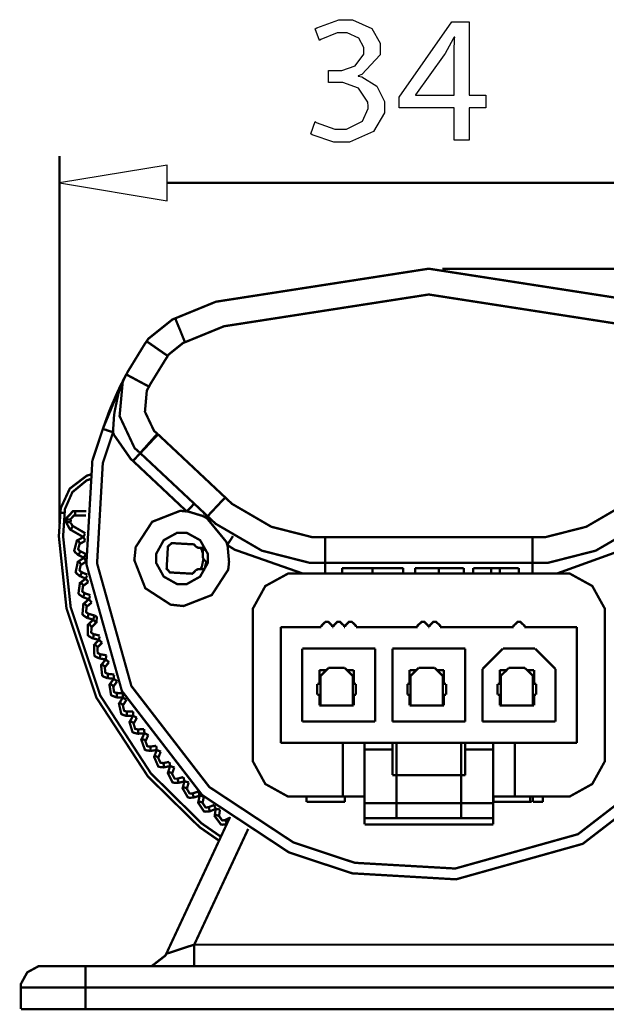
# Model space of a CAD drawing. Extents: x 0.54 to 10.46, y 0.74 to 7.76.
# Drawn here: x 9.105 to 9.456, y 4.577 to 5.169 of the extents above; entities that cross this region are included whole.
import ezdxf

# ---------------------------------------------------------------- set-up
doc = ezdxf.new("R2010")
doc.units = 0
doc.layers.get('0').update_dxf_attribs({"linetype": 'CONTINUOUS'})

msp = doc.modelspace()

# ---------------------------------------------------------------- linework, layer by layer
at = {"color": 9}
for points in [[(9.28142, 5.10769), (9.28207, 5.10726), (9.29329, 5.10325), (9.2971, 5.10325), (9.30024, 5.10325), (9.30968, 5.10792), (9.31304, 5.11546), (9.31304, 5.11692), (9.31299, 5.11942), (9.30735, 5.12776), (9.2979, 5.13108), (9.29482, 5.13108), (9.28944, 5.13108), (9.28944, 5.13824), (9.29482, 5.13824), (9.29742, 5.13824), (9.30528, 5.14111), (9.31054, 5.14794), (9.31054, 5.15018), (9.31054, 5.15207), (9.30761, 5.15767), (9.30051, 5.16086), (9.29818, 5.16086), (9.2946, 5.16086), (9.28478, 5.15674), (9.28401, 5.15614), (9.28153, 5.16314), (9.28244, 5.16385), (9.29562, 5.16857), (9.30003, 5.16857), (9.30382, 5.16857), (9.31532, 5.16342), (9.32026, 5.15462), (9.32026, 5.15169), (9.32026, 5.14757), (9.30935, 5.1359), (9.30718, 5.1351), (9.30718, 5.13488), (9.30935, 5.13444), (9.31831, 5.12885), (9.32297, 5.11974), (9.32297, 5.11669), (9.32297, 5.11301), (9.3164, 5.10189), (9.30197, 5.09549), (9.29719, 5.09549), (9.29258, 5.09549), (9.27968, 5.09978), (9.27881, 5.10032), (9.28142, 5.10769)], [(9.36447, 5.09668), (9.36447, 5.11594), (9.33165, 5.11594), (9.33165, 5.12224), (9.36317, 5.16737), (9.37349, 5.16737), (9.37349, 5.12343), (9.3834, 5.12343), (9.3834, 5.11594), (9.37349, 5.11594), (9.37349, 5.09668), (9.36447, 5.09668)], [(9.36447, 5.12343), (9.36447, 5.14703), (9.36447, 5.14985), (9.36475, 5.15722), (9.36481, 5.15815), (9.36447, 5.15815), (9.36393, 5.15712), (9.3591, 5.14849), (9.35861, 5.14768), (9.34131, 5.12364), (9.34131, 5.12343), (9.36447, 5.12343)], [(9.19293, 5.08176), (9.12879, 5.07107), (9.19293, 5.06039), (9.19293, 5.08176)]]:
    msp.add_lwpolyline(points, close=True, dxfattribs=at)
at = {"color": 9, "const_width": 0.00139}
for points in [[(9.12875, 4.86746), (9.12875, 5.08708)], [(9.19293, 5.07107), (9.50581, 5.07107)], [(9.35736, 5.01975), (9.74903, 5.01975)]]:
    msp.add_lwpolyline(points, dxfattribs=at)
at = {"color": 0, "const_width": 0.00139}
for points in [[(9.50087, 4.99013), (9.47657, 5.00006), (9.34933, 5.01981), (9.22211, 5.00006), (9.19786, 4.99013)], [(9.49507, 4.97586), (9.47168, 4.9854), (9.34933, 5.00439), (9.227, 4.9854), (9.20367, 4.97586)], [(9.19786, 4.99013), (9.19612, 4.98942), (9.18181, 4.97797), (9.18078, 4.9764)], [(9.20367, 4.97586), (9.20253, 4.97863), (9.20047, 4.98378), (9.19954, 4.98594), (9.19883, 4.98768), (9.19786, 4.99013)], [(9.18078, 4.9764), (9.17964, 4.97483), (9.16954, 4.95833), (9.16862, 4.9566)], [(9.18078, 4.9764), (9.18099, 4.97624), (9.18169, 4.97575), (9.18289, 4.97493), (9.18446, 4.97385), (9.18636, 4.9725), (9.18858, 4.97097), (9.19092, 4.96935), (9.19342, 4.96767)], [(9.20367, 4.97586), (9.20258, 4.97547), (9.19401, 4.96858), (9.19342, 4.96767)], [(9.19342, 4.96761), (9.19239, 4.96615), (9.183, 4.9509), (9.18218, 4.94933)], [(9.16862, 4.9566), (9.16564, 4.95079), (9.15463, 4.9241)], [(9.15463, 4.92404), (9.15494, 4.92503), (9.15836, 4.93457), (9.15875, 4.93544), (9.15918, 4.93658), (9.16368, 4.94689), (9.16417, 4.94786), (9.16444, 4.94846), (9.16721, 4.95394), (9.16749, 4.95449), (9.16857, 4.95649)], [(9.16862, 4.9566), (9.16857, 4.95654), (9.16835, 4.95622), (9.16835, 4.95617), (9.16824, 4.95606), (9.16758, 4.95464), (9.16754, 4.95449), (9.16721, 4.95383), (9.1645, 4.947), (9.16428, 4.94629), (9.1639, 4.94521), (9.16151, 4.93381), (9.1614, 4.93261), (9.16129, 4.93175), (9.16069, 4.92296), (9.16069, 4.92204)], [(9.16862, 4.9566), (9.1665, 4.95269), (9.16461, 4.93169), (9.17356, 4.9126), (9.17692, 4.90961)], [(9.16862, 4.9566), (9.16889, 4.95643), (9.16965, 4.95606), (9.1709, 4.95535), (9.17258, 4.95449), (9.17464, 4.95335), (9.17697, 4.9521), (9.17953, 4.95074), (9.18218, 4.94933)], [(9.18218, 4.94933), (9.18088, 4.947), (9.17974, 4.93435), (9.18517, 4.9229), (9.18718, 4.92111)], [(9.15463, 4.92404), (9.14833, 4.90511), (9.14475, 4.84321), (9.16596, 4.76742), (9.21397, 4.70514), (9.26574, 4.67096), (9.28472, 4.66465), (9.30365, 4.65842), (9.36561, 4.65483), (9.44135, 4.67606), (9.50369, 4.72412), (9.53787, 4.77588), (9.54417, 4.79482), (9.54764, 4.80533), (9.55458, 4.85949), (9.54764, 4.91357), (9.54417, 4.92404)], [(9.16069, 4.92204), (9.15457, 4.90369), (9.15115, 4.84369), (9.17165, 4.77035), (9.21821, 4.71001), (9.26839, 4.67692), (9.28678, 4.67079), (9.30512, 4.66471), (9.36513, 4.66129), (9.43847, 4.68181), (9.49881, 4.72835), (9.53196, 4.77849), (9.53803, 4.79682), (9.54139, 4.80701), (9.54813, 4.85949), (9.54139, 4.91189), (9.53803, 4.92204)], [(9.15463, 4.92404), (9.15463, 4.92404), (9.15506, 4.92393), (9.15506, 4.92393), (9.15565, 4.92372), (9.15642, 4.9235), (9.15728, 4.92318), (9.15836, 4.92279), (9.1595, 4.92247), (9.16069, 4.92204)], [(9.16069, 4.92204), (9.16129, 4.92042), (9.17128, 4.90608), (9.17264, 4.90489)], [(9.17692, 4.90961), (9.17697, 4.90967), (9.17774, 4.91049), (9.17774, 4.91049), (9.17865, 4.91157), (9.17996, 4.91297), (9.18147, 4.91471), (9.18326, 4.91672), (9.18517, 4.91889), (9.18718, 4.92111)], [(9.17697, 4.90956), (9.17703, 4.90961), (9.17779, 4.91043), (9.17779, 4.91043), (9.17876, 4.91146), (9.18007, 4.91287), (9.18169, 4.91456), (9.18349, 4.9165), (9.18544, 4.91862), (9.18756, 4.92079)], [(9.18756, 4.92079), (9.18718, 4.92111)], [(9.18756, 4.92079), (9.22771, 4.88308)], [(9.17264, 4.90489), (9.17264, 4.90494), (9.1729, 4.90522), (9.17296, 4.90522), (9.17301, 4.90528), (9.1735, 4.90587), (9.17356, 4.90593), (9.17367, 4.90608), (9.17481, 4.90728), (9.17492, 4.90739), (9.17503, 4.9075), (9.17589, 4.90853), (9.176, 4.90858), (9.17606, 4.90869), (9.17665, 4.90935), (9.17671, 4.90935), (9.17671, 4.9094), (9.17692, 4.90961), (9.17692, 4.90961)], [(9.17264, 4.90489), (9.17264, 4.90494), (9.1729, 4.90522), (9.17296, 4.90522), (9.17301, 4.90528), (9.17356, 4.90587), (9.17361, 4.90593), (9.17372, 4.90608), (9.17481, 4.90728), (9.17492, 4.90739), (9.17503, 4.9075), (9.17594, 4.90847), (9.17606, 4.90853), (9.17611, 4.90864), (9.17671, 4.90929), (9.17676, 4.90935), (9.17676, 4.9094), (9.17697, 4.90956), (9.17697, 4.90956)], [(9.21718, 4.87185), (9.17697, 4.90956)], [(9.20475, 4.87468), (9.17264, 4.90489)], [(9.14763, 4.89686), (9.14501, 4.89611), (9.13482, 4.88835), (9.12944, 4.87668), (9.12929, 4.87397)], [(9.21718, 4.87185), (9.21718, 4.8719), (9.21799, 4.87272), (9.21799, 4.87272), (9.21892, 4.87375), (9.22026, 4.87517), (9.22185, 4.87685), (9.22368, 4.87879), (9.22564, 4.88092), (9.22771, 4.88308)], [(9.22771, 4.88308), (9.23172, 4.87929), (9.25526, 4.86556), (9.27935, 4.85943), (9.28737, 4.85943)], [(9.41135, 4.85943), (9.41932, 4.85943), (9.44342, 4.86556), (9.46696, 4.87929), (9.47103, 4.88308)], [(9.20475, 4.87468), (9.20562, 4.8756), (9.20643, 4.87646), (9.20725, 4.87728), (9.2079, 4.87799), (9.20844, 4.87858), (9.20882, 4.87901), (9.2091, 4.87929)], [(9.12924, 4.87397), (9.12831, 4.85986), (9.13286, 4.81689), (9.15072, 4.76346), (9.18153, 4.71631), (9.21235, 4.68604), (9.22401, 4.67796)], [(9.12924, 4.87397), (9.12935, 4.87397), (9.12967, 4.87392), (9.12967, 4.87392), (9.13038, 4.87392), (9.13081, 4.87386), (9.13129, 4.87381), (9.13183, 4.87381)], [(9.13803, 4.87483), (9.13672, 4.87483), (9.13286, 4.87067), (9.13286, 4.86996)], [(9.13803, 4.87229), (9.13737, 4.87229), (9.13542, 4.87022), (9.13542, 4.86985)], [(9.13803, 4.87229), (9.13803, 4.87483)], [(9.14458, 4.87229), (9.13803, 4.87229)], [(9.20475, 4.87468), (9.20085, 4.87511), (9.18408, 4.86854), (9.17421, 4.8534), (9.17383, 4.8495), (9.17339, 4.84565), (9.17996, 4.82883), (9.1951, 4.81901), (9.199, 4.81858), (9.20285, 4.81819), (9.21967, 4.82476), (9.22949, 4.8399), (9.22993, 4.84375), (9.22999, 4.84467), (9.22917, 4.85379), (9.22894, 4.85465)], [(9.21506, 4.87158), (9.21425, 4.87201), (9.20568, 4.87462), (9.20481, 4.87468)], [(9.21506, 4.87381), (9.21506, 4.87278)], [(9.21718, 4.87185), (9.21696, 4.87196), (9.21522, 4.87175), (9.21511, 4.87158)], [(9.22894, 4.85465), (9.2284, 4.8565), (9.21674, 4.87071), (9.21511, 4.87158)], [(9.21718, 4.87185), (9.2219, 4.8674), (9.24957, 4.85129), (9.27789, 4.84407), (9.28737, 4.84407)], [(9.41135, 4.84407), (9.42079, 4.84407), (9.44911, 4.85129), (9.47683, 4.8674), (9.48161, 4.87185)], [(9.13282, 4.86843), (9.13276, 4.868), (9.13493, 4.86404), (9.13536, 4.86376)], [(9.13286, 4.86996), (9.13286, 4.86957), (9.13282, 4.86876), (9.13282, 4.86843)], [(9.13536, 4.86833), (9.13525, 4.86833), (9.13493, 4.86838), (9.13493, 4.86838), (9.13379, 4.86838), (9.13331, 4.86843), (9.13282, 4.86843)], [(9.13547, 4.86985), (9.13536, 4.86985), (9.13504, 4.86985), (9.13504, 4.86985), (9.13465, 4.86985), (9.13433, 4.8699), (9.13385, 4.8699), (9.1334, 4.86996), (9.13286, 4.86996)], [(9.13536, 4.86833), (9.13531, 4.86811), (9.13644, 4.86615), (9.13667, 4.866)], [(9.13547, 4.86985), (9.13542, 4.86974), (9.13536, 4.86871), (9.13536, 4.86833)], [(9.13667, 4.866), (9.13661, 4.866), (9.13644, 4.86561), (9.13644, 4.86561), (9.13629, 4.86535), (9.13607, 4.86501), (9.13585, 4.86464), (9.13564, 4.86421), (9.13536, 4.86376)], [(9.13667, 4.866), (9.14415, 4.86165)], [(9.1429, 4.85943), (9.13536, 4.86376)], [(9.13976, 4.85764), (9.1429, 4.85943)], [(9.14415, 4.86165), (9.1441, 4.86165), (9.14393, 4.86128), (9.14393, 4.86128), (9.14378, 4.861), (9.14361, 4.86068), (9.14339, 4.86029), (9.14312, 4.85986), (9.1429, 4.85943)], [(9.14415, 4.85721), (9.1441, 4.85726), (9.14393, 4.85758), (9.14393, 4.85758), (9.14361, 4.85824), (9.14339, 4.85861), (9.14312, 4.859), (9.1429, 4.85943)], [(9.22894, 4.85465), (9.23025, 4.85672), (9.23085, 4.85764), (9.23139, 4.85846), (9.23178, 4.85915), (9.23232, 4.85997)], [(9.28737, 4.85943), (9.41135, 4.85943)], [(9.28737, 4.84407), (9.28737, 4.85943)], [(9.41135, 4.84407), (9.41135, 4.85943)], [(9.13976, 4.85764), (9.13911, 4.85732), (9.13747, 4.85129), (9.13786, 4.85064), (9.13797, 4.85042), (9.13976, 4.84874), (9.14003, 4.84864)], [(9.141, 4.85542), (9.14094, 4.85547), (9.14079, 4.85579), (9.14079, 4.85579), (9.14068, 4.85607), (9.14046, 4.85639), (9.14025, 4.85678), (9.13997, 4.85721), (9.13976, 4.85764)], [(9.141, 4.85542), (9.14068, 4.85525), (9.13986, 4.85221), (9.14008, 4.85189), (9.14014, 4.85178), (9.14106, 4.85097), (9.14117, 4.85092)], [(9.14415, 4.85721), (9.141, 4.85542)], [(9.21001, 4.85389), (9.20899, 4.85504), (9.19569, 4.85579), (9.19461, 4.85476), (9.19347, 4.85379), (9.19271, 4.8405), (9.19374, 4.83936), (9.19472, 4.83826), (9.20801, 4.83751), (9.20915, 4.83849), (9.20921, 4.8386), (9.2099, 4.83931), (9.21001, 4.83936)], [(9.21001, 4.85389), (9.21013, 4.85379), (9.21143, 4.85303), (9.21192, 4.85303)], [(9.22894, 4.85465), (9.23329, 4.85189), (9.27382, 4.83768), (9.28737, 4.83768)], [(9.41135, 4.83762), (9.42594, 4.83762), (9.46544, 4.85189), (9.46983, 4.85465)], [(9.14117, 4.85092), (9.14111, 4.85092), (9.14094, 4.85053), (9.14094, 4.85053), (9.14085, 4.85021), (9.14068, 4.84988), (9.14046, 4.8495), (9.14025, 4.84907), (9.14003, 4.84858)], [(9.14328, 4.847), (9.14003, 4.84864)], [(9.14117, 4.85092), (9.14442, 4.84928)], [(9.14442, 4.84928), (9.14438, 4.84928), (9.14421, 4.8489), (9.14421, 4.8489), (9.1441, 4.84864), (9.14388, 4.84825), (9.14372, 4.84787), (9.14328, 4.847)], [(9.21588, 4.85303), (9.21192, 4.85303)], [(9.213, 4.85303), (9.21376, 4.85157), (9.21431, 4.84978)], [(9.21593, 4.85286), (9.21565, 4.85281), (9.21431, 4.85107), (9.21431, 4.85047)], [(9.21431, 4.84771), (9.21431, 4.85047)], [(9.21431, 4.84771), (9.21431, 4.84728), (9.2149, 4.84603), (9.21506, 4.84586)], [(9.14025, 4.845), (9.13965, 4.84462), (9.13835, 4.83849), (9.13878, 4.83789), (9.13889, 4.83768), (9.14079, 4.8361), (9.14106, 4.83599)], [(9.14025, 4.845), (9.14328, 4.847)], [(9.14165, 4.84283), (9.1416, 4.84289), (9.14139, 4.84321), (9.14139, 4.84321), (9.14122, 4.84347), (9.141, 4.84381), (9.14079, 4.84418), (9.14051, 4.84457), (9.14025, 4.845)], [(9.14165, 4.84283), (9.14133, 4.84267), (9.14068, 4.83963), (9.1409, 4.83931), (9.14094, 4.83919), (9.14193, 4.83838), (9.14204, 4.83832)], [(9.14469, 4.84483), (9.14165, 4.84283)], [(9.14469, 4.84483), (9.14442, 4.84521), (9.14426, 4.84549), (9.14382, 4.84614), (9.14356, 4.84657), (9.14324, 4.847)], [(9.21468, 4.84636), (9.21376, 4.84169), (9.213, 4.84022)], [(9.21701, 4.84392), (9.21506, 4.84586)], [(9.41135, 4.84407), (9.28737, 4.84407)], [(9.28737, 4.83762), (9.28737, 4.84407)], [(9.41135, 4.83762), (9.41135, 4.84407)], [(9.14204, 4.83832), (9.14199, 4.83832), (9.14188, 4.83794), (9.14188, 4.83794), (9.14176, 4.83768), (9.1416, 4.83729), (9.14144, 4.83686), (9.14122, 4.83643), (9.14106, 4.83599)], [(9.14438, 4.83458), (9.14106, 4.83599)], [(9.14204, 4.83832), (9.1454, 4.83692)], [(9.1454, 4.83692), (9.14535, 4.83692), (9.14524, 4.83653), (9.14524, 4.83653), (9.14512, 4.83621), (9.14475, 4.83544), (9.14442, 4.83458)], [(9.21192, 4.84022), (9.21143, 4.84022), (9.21013, 4.83951), (9.21001, 4.83936)], [(9.21192, 4.84022), (9.21588, 4.84022)], [(9.26986, 4.83762), (9.26531, 4.83762), (9.25168, 4.83014), (9.24419, 4.81657), (9.24419, 4.81201)], [(9.42888, 4.83762), (9.26986, 4.83762)], [(9.29753, 4.83762), (9.29753, 4.84088)], [(9.31565, 4.84088), (9.29753, 4.84088)], [(9.31565, 4.83762), (9.31565, 4.84088)], [(9.3341, 4.84088), (9.31565, 4.84088)], [(9.3341, 4.83762), (9.3341, 4.84088)], [(9.34115, 4.83762), (9.34115, 4.84088)], [(9.35536, 4.84088), (9.34115, 4.84088)], [(9.35536, 4.83762), (9.35536, 4.84088)], [(9.37022, 4.84088), (9.35542, 4.84088)], [(9.37022, 4.83762), (9.37022, 4.84088)], [(9.37587, 4.83762), (9.37587, 4.84088)], [(9.38667, 4.84088), (9.37587, 4.84088)], [(9.38667, 4.83762), (9.38667, 4.84088)], [(9.39182, 4.84088), (9.38667, 4.84088)], [(9.39182, 4.83762), (9.39182, 4.84088)], [(9.4031, 4.84088), (9.39182, 4.84088)], [(9.4031, 4.83762), (9.4031, 4.84088)], [(9.45454, 4.81201), (9.45454, 4.81657), (9.447, 4.83018), (9.43338, 4.83768), (9.42888, 4.83768)], [(9.1415, 4.83236), (9.1409, 4.83197), (9.14003, 4.82579), (9.14046, 4.82519), (9.14057, 4.82503), (9.14258, 4.82357), (9.14285, 4.82346)], [(9.1415, 4.83236), (9.14438, 4.83458)], [(9.14301, 4.83035), (9.14296, 4.8304), (9.14274, 4.83068), (9.14274, 4.83068), (9.14258, 4.83094), (9.14236, 4.83122), (9.14208, 4.8316), (9.14176, 4.83197), (9.1415, 4.83236)], [(9.14301, 4.83035), (9.14274, 4.83014), (9.14231, 4.82704), (9.14253, 4.82671), (9.14258, 4.82667), (9.14356, 4.8259), (9.14372, 4.82585)], [(9.14594, 4.83251), (9.14301, 4.83035)], [(9.14594, 4.83251), (9.14589, 4.83257), (9.14567, 4.83285), (9.14567, 4.83285), (9.14551, 4.83311), (9.14497, 4.83376), (9.14469, 4.83415), (9.14442, 4.83458)], [(9.14372, 4.82585), (9.14367, 4.82585), (9.14356, 4.82547), (9.14356, 4.82547), (9.14333, 4.82482), (9.14301, 4.82394), (9.14285, 4.82346)], [(9.14372, 4.82585), (9.14714, 4.82465)], [(9.14714, 4.82465), (9.14708, 4.82465), (9.14697, 4.82422), (9.14697, 4.82422), (9.14686, 4.82394), (9.14675, 4.82357), (9.14643, 4.82269), (9.14626, 4.82221)], [(9.1435, 4.81988), (9.14296, 4.81944), (9.14242, 4.81321), (9.1429, 4.81267), (9.14307, 4.8125), (9.14512, 4.81114), (9.1454, 4.81104)], [(9.14626, 4.82221), (9.14285, 4.82346)], [(9.1435, 4.81988), (9.14626, 4.82221)], [(9.14518, 4.81793), (9.14512, 4.81799), (9.14486, 4.81825), (9.14486, 4.81825), (9.14469, 4.81853), (9.14442, 4.81879), (9.14415, 4.81912), (9.1435, 4.81988)], [(9.14518, 4.81793), (9.14492, 4.81771), (9.14458, 4.81456), (9.14486, 4.81429), (9.14492, 4.81424), (9.14594, 4.81358), (9.14611, 4.81353)], [(9.14789, 4.82026), (9.14518, 4.81793)], [(9.14789, 4.82026), (9.14785, 4.82032), (9.14763, 4.82064), (9.14763, 4.82064), (9.14746, 4.82086), (9.14719, 4.82113), (9.14692, 4.8215), (9.1466, 4.82183), (9.14626, 4.82221)], [(9.14611, 4.81353), (9.14606, 4.81347), (9.146, 4.8131), (9.146, 4.8131), (9.14589, 4.81278), (9.14567, 4.81201), (9.14551, 4.81153), (9.1454, 4.81104)], [(9.14611, 4.81353), (9.14958, 4.8125)], [(9.14958, 4.8125), (9.14953, 4.81244), (9.14947, 4.81207), (9.14947, 4.81207), (9.14936, 4.81179), (9.14931, 4.81142), (9.14914, 4.81099), (9.14903, 4.81049), (9.14887, 4.81006)], [(9.15067, 4.80821), (9.15087, 4.80849), (9.15093, 4.81158), (9.15072, 4.81179), (9.15061, 4.8119), (9.14968, 4.8125), (9.14963, 4.8125)], [(9.24419, 4.81201), (9.24419, 4.72993)], [(9.45454, 4.72993), (9.45454, 4.81201)], [(9.14887, 4.81006), (9.1454, 4.81104)], [(9.14626, 4.80751), (9.14572, 4.80701), (9.14561, 4.80083), (9.14611, 4.80029), (9.14626, 4.80013), (9.14844, 4.79889), (9.14871, 4.79883)], [(9.14626, 4.80751), (9.14887, 4.81006)], [(9.14806, 4.80567), (9.148, 4.80572), (9.14774, 4.80599), (9.14774, 4.80599), (9.14768, 4.80604), (9.14725, 4.80647), (9.14725, 4.80647), (9.14697, 4.80681), (9.14626, 4.80751)], [(9.15067, 4.80821), (9.14806, 4.80567)], [(9.15067, 4.80821), (9.15061, 4.80826), (9.15039, 4.80849), (9.15039, 4.80849), (9.15033, 4.80854), (9.14985, 4.80903), (9.14985, 4.80903), (9.14958, 4.80935), (9.14887, 4.81006)], [(9.29167, 4.80561), (9.29167, 4.80643), (9.28922, 4.80875), (9.28847, 4.80875), (9.28765, 4.80875), (9.28521, 4.80643), (9.28521, 4.80561)], [(9.29872, 4.80561), (9.29872, 4.80643), (9.29628, 4.80875), (9.29551, 4.80875), (9.29471, 4.80875), (9.29232, 4.80643), (9.29232, 4.80561)], [(9.30578, 4.80561), (9.30578, 4.80643), (9.30333, 4.80875), (9.30257, 4.80875), (9.30176, 4.80875), (9.29937, 4.80643), (9.29937, 4.80561)], [(9.34907, 4.80561), (9.34907, 4.80643), (9.34662, 4.80875), (9.34586, 4.80875), (9.34506, 4.80875), (9.34261, 4.80643), (9.34261, 4.80561)], [(9.35612, 4.80561), (9.35612, 4.80643), (9.35368, 4.80875), (9.35292, 4.80875), (9.35211, 4.80875), (9.34967, 4.80643), (9.34967, 4.80561)], [(9.40647, 4.80561), (9.40647, 4.80643), (9.40403, 4.80875), (9.40326, 4.80875), (9.40246, 4.80875), (9.40001, 4.80643), (9.40001, 4.80561)], [(9.14806, 4.80567), (9.14779, 4.80544), (9.14768, 4.80231), (9.14794, 4.80203), (9.148, 4.80197), (9.14908, 4.80138), (9.14925, 4.80132)], [(9.14925, 4.80132), (9.14919, 4.80126), (9.14914, 4.80089), (9.14914, 4.80089), (9.14908, 4.80057), (9.14899, 4.80024), (9.14893, 4.79981), (9.14871, 4.79883)], [(9.14925, 4.80132), (9.15278, 4.80051)], [(9.15278, 4.80051), (9.15272, 4.80051), (9.15267, 4.80013), (9.15267, 4.80013), (9.15261, 4.79981), (9.15256, 4.79943), (9.15246, 4.79899), (9.15224, 4.79801)], [(9.26085, 4.73633), (9.26085, 4.80561)], [(9.28521, 4.80561), (9.26085, 4.80561)], [(9.29167, 4.80561), (9.29232, 4.80561)], [(9.29872, 4.80561), (9.29937, 4.80561)], [(9.34261, 4.80561), (9.30578, 4.80561)], [(9.34907, 4.80561), (9.34972, 4.80561)], [(9.40001, 4.80561), (9.35612, 4.80561)], [(9.43787, 4.80561), (9.40642, 4.80561)], [(9.43787, 4.73633), (9.43787, 4.80561)], [(9.15224, 4.79801), (9.14871, 4.79883)], [(9.14979, 4.79536), (9.14931, 4.79486), (9.14953, 4.78857), (9.15007, 4.78808), (9.15022, 4.78792), (9.15246, 4.78689), (9.15272, 4.78683)], [(9.14979, 4.79536), (9.15224, 4.79801)], [(9.15164, 4.79362), (9.15158, 4.79368), (9.15136, 4.79389), (9.15136, 4.79389), (9.15126, 4.79394), (9.15082, 4.79438), (9.15082, 4.79438), (9.15018, 4.79503), (9.14979, 4.79536)], [(9.15414, 4.79628), (9.15164, 4.79362)], [(9.15414, 4.79628), (9.15408, 4.79633), (9.15381, 4.79656), (9.15381, 4.79656), (9.15375, 4.79665), (9.15326, 4.79704), (9.15326, 4.79704), (9.15261, 4.79769), (9.15224, 4.79801)], [(9.15164, 4.79362), (9.15136, 4.7934), (9.15153, 4.79025), (9.15181, 4.78999), (9.15186, 4.78993), (9.15294, 4.78939), (9.1531, 4.78933)], [(9.1531, 4.78933), (9.1531, 4.78922), (9.15306, 4.7889), (9.15306, 4.7889), (9.15294, 4.78825), (9.15289, 4.78776), (9.15283, 4.78733), (9.15272, 4.78678)], [(9.1531, 4.78933), (9.15674, 4.78874)], [(9.15668, 4.78874), (9.15668, 4.78868), (9.15662, 4.78836), (9.15662, 4.78836), (9.15657, 4.78803), (9.15653, 4.78765), (9.15647, 4.78722), (9.15642, 4.78674), (9.15631, 4.78624)], [(9.27371, 4.79275), (9.31733, 4.79275)], [(9.27371, 4.74914), (9.27371, 4.79275)], [(9.31728, 4.79275), (9.31728, 4.74914)], [(9.32758, 4.79275), (9.37121, 4.79275)], [(9.32758, 4.74914), (9.32758, 4.79275)], [(9.37115, 4.79275), (9.37115, 4.74914)], [(9.3814, 4.7806), (9.39361, 4.79275)], [(9.39361, 4.79275), (9.41287, 4.79275)], [(9.41287, 4.79275), (9.42503, 4.7806)], [(9.15631, 4.78624), (9.15272, 4.78683)], [(9.15403, 4.78342), (9.15354, 4.78288), (9.15419, 4.77669), (9.15474, 4.77621), (9.15489, 4.77604), (9.15717, 4.77512), (9.15744, 4.77507)], [(9.15403, 4.78342), (9.15631, 4.78624)], [(9.15597, 4.78179), (9.15593, 4.78185), (9.15565, 4.78207), (9.15565, 4.78207), (9.15511, 4.7825), (9.15479, 4.78282), (9.1544, 4.7831), (9.15403, 4.78342)], [(9.15826, 4.78461), (9.15597, 4.78179)], [(9.15826, 4.78461), (9.15821, 4.78467), (9.15799, 4.78489), (9.15799, 4.78489), (9.15771, 4.7851), (9.15739, 4.78532), (9.15707, 4.7856), (9.15631, 4.78624)], [(9.15597, 4.78179), (9.15576, 4.78153), (9.15608, 4.77843), (9.15636, 4.77821), (9.15642, 4.77815), (9.15756, 4.77767), (9.15771, 4.77761)], [(9.15771, 4.77761), (9.15771, 4.7775), (9.15767, 4.77718), (9.15767, 4.77718), (9.15767, 4.77686), (9.15761, 4.77647), (9.15756, 4.77604), (9.15744, 4.77507)], [(9.15771, 4.77761), (9.16135, 4.77724)], [(9.16135, 4.77729), (9.16129, 4.77724), (9.16129, 4.77686), (9.16129, 4.77686), (9.16124, 4.77653), (9.16118, 4.77615), (9.16118, 4.77567), (9.16114, 4.77522), (9.16108, 4.77468)], [(9.28396, 4.77994), (9.28814, 4.77994)], [(9.28396, 4.7716), (9.28396, 4.77994)], [(9.28461, 4.77642), (9.28814, 4.77994)], [(9.28461, 4.7716), (9.28461, 4.77642)], [(9.28939, 4.78119), (9.28814, 4.77994)], [(9.28939, 4.78119), (9.29904, 4.78119)], [(9.29904, 4.78119), (9.30035, 4.77994)], [(9.30029, 4.77994), (9.30447, 4.77994)], [(9.30029, 4.77994), (9.30388, 4.77642)], [(9.30388, 4.77642), (9.30388, 4.7716)], [(9.30447, 4.77994), (9.30447, 4.7716)], [(9.33783, 4.77994), (9.34201, 4.77994)], [(9.33783, 4.7716), (9.33783, 4.77994)], [(9.33849, 4.77642), (9.34201, 4.77994)], [(9.33849, 4.7716), (9.33849, 4.77642)], [(9.34326, 4.78119), (9.34201, 4.77994)], [(9.34326, 4.78119), (9.35286, 4.78119)], [(9.35286, 4.78119), (9.35417, 4.77994)], [(9.35417, 4.77994), (9.35835, 4.77994)], [(9.35417, 4.77994), (9.35769, 4.77642)], [(9.35769, 4.77642), (9.35769, 4.7716)], [(9.35835, 4.77994), (9.35835, 4.7716)], [(9.3814, 4.74914), (9.3814, 4.7806)], [(9.39171, 4.77994), (9.39589, 4.77994)], [(9.39171, 4.7716), (9.39171, 4.77994)], [(9.39231, 4.77642), (9.39589, 4.77994)], [(9.39231, 4.7716), (9.39231, 4.77642)], [(9.39714, 4.78119), (9.39583, 4.77994)], [(9.39714, 4.78119), (9.40674, 4.78119)], [(9.40674, 4.78119), (9.40804, 4.77994)], [(9.40804, 4.77994), (9.41222, 4.77994)], [(9.40804, 4.77994), (9.41157, 4.77642)], [(9.41157, 4.77642), (9.41157, 4.7716)], [(9.41222, 4.77994), (9.41222, 4.7716)], [(9.42503, 4.7806), (9.42503, 4.74914)], [(9.16108, 4.77468), (9.15744, 4.77507)], [(9.15896, 4.77175), (9.15853, 4.77121), (9.1595, 4.76503), (9.1601, 4.7646), (9.16026, 4.76449), (9.16265, 4.76367), (9.16292, 4.76361)], [(9.15896, 4.77175), (9.16108, 4.77468)], [(9.16103, 4.77029), (9.16097, 4.77035), (9.16069, 4.77051), (9.16069, 4.77051), (9.16043, 4.77072), (9.1601, 4.77094), (9.15896, 4.77175)], [(9.16314, 4.77322), (9.16103, 4.77024)], [(9.16314, 4.77322), (9.16308, 4.77328), (9.16282, 4.77344), (9.16282, 4.77344), (9.16254, 4.77365), (9.16222, 4.77387), (9.16189, 4.77414), (9.16151, 4.77442), (9.16108, 4.77468)], [(9.28267, 4.7716), (9.28396, 4.7716)], [(9.28267, 4.76519), (9.28267, 4.7716)], [(9.28396, 4.7716), (9.28461, 4.7716)], [(9.28461, 4.76519), (9.28461, 4.7716)], [(9.30388, 4.7716), (9.30447, 4.7716)], [(9.30388, 4.7716), (9.30388, 4.76519)], [(9.30447, 4.7716), (9.30578, 4.7716)], [(9.30578, 4.7716), (9.30578, 4.76519)], [(9.33653, 4.7716), (9.33783, 4.7716)], [(9.33653, 4.76519), (9.33653, 4.7716)], [(9.33783, 4.7716), (9.33849, 4.7716)], [(9.33849, 4.76519), (9.33849, 4.7716)], [(9.35769, 4.7716), (9.35835, 4.7716)], [(9.35769, 4.7716), (9.35769, 4.76519)], [(9.35835, 4.7716), (9.35965, 4.7716)], [(9.35965, 4.7716), (9.35965, 4.76519)], [(9.3904, 4.7716), (9.39171, 4.7716)], [(9.3904, 4.76519), (9.3904, 4.7716)], [(9.39171, 4.7716), (9.39236, 4.7716)], [(9.39231, 4.76519), (9.39231, 4.7716)], [(9.41157, 4.7716), (9.41222, 4.7716)], [(9.41157, 4.7716), (9.41157, 4.76519)], [(9.41222, 4.7716), (9.41351, 4.7716)], [(9.41347, 4.7716), (9.41347, 4.76519)], [(9.16103, 4.77029), (9.16081, 4.77001), (9.16129, 4.76687), (9.16163, 4.76665), (9.16168, 4.7666), (9.16265, 4.76622), (9.16303, 4.76622)], [(9.16303, 4.76622), (9.16297, 4.76617), (9.16297, 4.76579), (9.16297, 4.76579), (9.16297, 4.76508), (9.16292, 4.7646), (9.16292, 4.76361)], [(9.16303, 4.76622), (9.16667, 4.76606)], [(9.16661, 4.76606), (9.16661, 4.76594), (9.16661, 4.76563), (9.16661, 4.76563), (9.16661, 4.76492), (9.16656, 4.76449), (9.16656, 4.764), (9.1665, 4.76351)], [(9.28396, 4.76519), (9.28267, 4.76519)], [(9.28396, 4.75879), (9.28396, 4.76519)], [(9.28461, 4.76519), (9.28396, 4.76519)], [(9.28461, 4.75879), (9.28461, 4.76519)], [(9.30447, 4.76519), (9.30382, 4.76519)], [(9.30388, 4.76519), (9.30388, 4.75879)], [(9.30447, 4.76519), (9.30447, 4.75879)], [(9.30578, 4.76519), (9.30447, 4.76519)], [(9.33783, 4.76519), (9.33653, 4.76519)], [(9.33783, 4.75879), (9.33783, 4.76519)], [(9.33849, 4.76519), (9.33783, 4.76519)], [(9.33849, 4.75879), (9.33849, 4.76519)], [(9.35769, 4.76519), (9.35769, 4.75879)], [(9.35835, 4.76519), (9.35769, 4.76519)], [(9.35835, 4.76519), (9.35835, 4.75879)], [(9.35965, 4.76519), (9.35835, 4.76519)], [(9.39171, 4.76519), (9.3904, 4.76519)], [(9.39171, 4.75879), (9.39171, 4.76519)], [(9.39231, 4.76519), (9.39171, 4.76519)], [(9.39231, 4.75879), (9.39231, 4.76519)], [(9.41157, 4.76519), (9.41157, 4.75879)], [(9.41222, 4.76519), (9.41157, 4.76519)], [(9.41347, 4.76519), (9.41222, 4.76519)], [(9.41222, 4.76519), (9.41222, 4.75879)], [(9.1665, 4.76351), (9.16292, 4.76361)], [(9.16461, 4.76042), (9.16422, 4.75982), (9.16558, 4.75375), (9.16618, 4.75336), (9.16639, 4.75325), (9.16835, 4.75256), (9.16906, 4.75256)], [(9.16461, 4.76042), (9.16656, 4.76351)], [(9.16678, 4.75906), (9.16672, 4.75911), (9.16639, 4.75928), (9.16639, 4.75928), (9.16613, 4.75944), (9.16581, 4.75965), (9.16542, 4.75993), (9.16504, 4.76014), (9.16461, 4.76042)], [(9.16678, 4.75906), (9.16656, 4.75879), (9.16726, 4.75575), (9.16758, 4.75553), (9.16764, 4.75549), (9.16862, 4.7551), (9.169, 4.7551)], [(9.16868, 4.7621), (9.16862, 4.76215), (9.16835, 4.76237), (9.16835, 4.76237), (9.16808, 4.76253), (9.16775, 4.76269), (9.16738, 4.76297), (9.16694, 4.76324), (9.16656, 4.76351)], [(9.16868, 4.7621), (9.16678, 4.75906)], [(9.28396, 4.75879), (9.30447, 4.75879)], [(9.33783, 4.75879), (9.35835, 4.75879)], [(9.39171, 4.75879), (9.41222, 4.75879)], [(9.169, 4.7551), (9.17264, 4.75521)], [(9.169, 4.7551), (9.169, 4.75499), (9.169, 4.75467), (9.169, 4.75467), (9.169, 4.75353), (9.16906, 4.75304), (9.16906, 4.75256)], [(9.17258, 4.75521), (9.17258, 4.75515), (9.17264, 4.75478), (9.17264, 4.75478), (9.17264, 4.75315), (9.17269, 4.75261)], [(9.17264, 4.75265), (9.16906, 4.75256)], [(9.1709, 4.74946), (9.17051, 4.74886), (9.17231, 4.74289), (9.17296, 4.74251), (9.17318, 4.7424), (9.17557, 4.74186), (9.17583, 4.74186)], [(9.1709, 4.74946), (9.17269, 4.75261)], [(9.17318, 4.74821), (9.17313, 4.74826), (9.17279, 4.74843), (9.17279, 4.74843), (9.17215, 4.74875), (9.17176, 4.74897), (9.17133, 4.74924), (9.1709, 4.74946)], [(9.17492, 4.75142), (9.17486, 4.75146), (9.17453, 4.75157), (9.17453, 4.75157), (9.17426, 4.75174), (9.17393, 4.75196), (9.17307, 4.75239), (9.17269, 4.75261)], [(9.17318, 4.74821), (9.17296, 4.74794), (9.17383, 4.7449), (9.17415, 4.74474), (9.17426, 4.74468), (9.17546, 4.74442), (9.17563, 4.74442)], [(9.17492, 4.75142), (9.17318, 4.74821)], [(9.31728, 4.74914), (9.27371, 4.74914)], [(9.37115, 4.74914), (9.32758, 4.74914)], [(9.42503, 4.74914), (9.3814, 4.74914)], [(9.17563, 4.74442), (9.17925, 4.74468)], [(9.17563, 4.74442), (9.17563, 4.74431), (9.17563, 4.74397), (9.17563, 4.74397), (9.17567, 4.74365), (9.17572, 4.74328), (9.17572, 4.74283), (9.17583, 4.74186)], [(9.17942, 4.74214), (9.17583, 4.74186)], [(9.1779, 4.73888), (9.17942, 4.74214)], [(9.17919, 4.74468), (9.17919, 4.74468), (9.17925, 4.74431), (9.17925, 4.74431), (9.17931, 4.74397), (9.17931, 4.74354), (9.17942, 4.74268), (9.17942, 4.74214)], [(9.18175, 4.74104), (9.18169, 4.7411), (9.18138, 4.74121), (9.18138, 4.74121), (9.18072, 4.74154), (9.18033, 4.74175), (9.1799, 4.74197), (9.17942, 4.74214)], [(9.18175, 4.74104), (9.18024, 4.73779)], [(9.1779, 4.73888), (9.17757, 4.73828), (9.17969, 4.73236), (9.18033, 4.73204), (9.18056, 4.73193), (9.183, 4.73161), (9.18326, 4.73161)], [(9.18018, 4.73779), (9.18012, 4.73785), (9.17979, 4.73796), (9.17979, 4.73796), (9.17953, 4.73812), (9.17919, 4.73828), (9.17876, 4.73844), (9.1779, 4.73888)], [(9.18018, 4.73779), (9.18001, 4.73747), (9.1811, 4.73454), (9.18143, 4.73438), (9.18153, 4.73432), (9.18272, 4.73415), (9.18289, 4.73415)], [(9.33014, 4.73633), (9.2609, 4.73633)], [(9.29807, 4.73633), (9.29807, 4.70426)], [(9.31093, 4.73247), (9.31093, 4.73633)], [(9.32758, 4.73247), (9.32758, 4.73633)], [(9.3686, 4.73633), (9.33014, 4.73633)], [(9.33014, 4.71712), (9.33014, 4.73633)], [(9.3686, 4.71712), (9.3686, 4.73633)], [(9.43787, 4.73633), (9.3686, 4.73633)], [(9.37115, 4.73247), (9.37115, 4.73633)], [(9.38786, 4.73633), (9.38786, 4.73247)], [(9.40067, 4.73633), (9.40067, 4.70426)], [(9.18289, 4.73415), (9.18647, 4.73465)], [(9.18289, 4.73415), (9.18289, 4.73406), (9.18294, 4.73372), (9.18294, 4.73372), (9.183, 4.7334), (9.18306, 4.73301), (9.18311, 4.73258), (9.18321, 4.73161)], [(9.18685, 4.7321), (9.18321, 4.73161)], [(9.18549, 4.72874), (9.18685, 4.7321)], [(9.18647, 4.73465), (9.18647, 4.7346), (9.18653, 4.73421), (9.18653, 4.73421), (9.18658, 4.73389), (9.18664, 4.73351), (9.18668, 4.73307), (9.18679, 4.7321)], [(9.18918, 4.73118), (9.18913, 4.73122), (9.18881, 4.73128), (9.18881, 4.73128), (9.18853, 4.73144), (9.18815, 4.73156), (9.18778, 4.73172), (9.18728, 4.73193), (9.18679, 4.7321)], [(9.18918, 4.73118), (9.18782, 4.72775)], [(9.24419, 4.72993), (9.24419, 4.72542), (9.25168, 4.71181), (9.26531, 4.70426), (9.26986, 4.70426)], [(9.32758, 4.73247), (9.31093, 4.73247)], [(9.31093, 4.70042), (9.31093, 4.73247)], [(9.32758, 4.71712), (9.32758, 4.73247)], [(9.37115, 4.73247), (9.37115, 4.71707)], [(9.38786, 4.73247), (9.37121, 4.73247)], [(9.38786, 4.70042), (9.38786, 4.73247)], [(9.42888, 4.70426), (9.43338, 4.70426), (9.447, 4.71181), (9.45454, 4.72542), (9.45454, 4.72993)], [(9.18549, 4.72874), (9.18522, 4.72808), (9.18767, 4.72233), (9.18832, 4.72206), (9.18853, 4.722), (9.19097, 4.72174), (9.19125, 4.72179)], [(9.18782, 4.72781), (9.18778, 4.72786), (9.18744, 4.72797), (9.18744, 4.72797), (9.18718, 4.72808), (9.18679, 4.72819), (9.18642, 4.72835), (9.18593, 4.72857), (9.18549, 4.72874)], [(9.18782, 4.72781), (9.18767, 4.72749), (9.18896, 4.72461), (9.18929, 4.72444), (9.1894, 4.72444), (9.1906, 4.72433), (9.19075, 4.72433)], [(9.19075, 4.72433), (9.19428, 4.72504)], [(9.19075, 4.72433), (9.19075, 4.72428), (9.19086, 4.7239), (9.19086, 4.7239), (9.19092, 4.72358), (9.19097, 4.72319), (9.19108, 4.72276), (9.19114, 4.72228), (9.19125, 4.72179)], [(9.19428, 4.72504), (9.19428, 4.72499), (9.19439, 4.72461), (9.19439, 4.72461), (9.19444, 4.72428), (9.19456, 4.7239), (9.19461, 4.72347), (9.19472, 4.72304), (9.19482, 4.72254)], [(9.19482, 4.72254), (9.19125, 4.72179)], [(9.19368, 4.71907), (9.19342, 4.71843), (9.19618, 4.71283), (9.19689, 4.71262), (9.1971, 4.71257), (9.1996, 4.71246), (9.19987, 4.71251)], [(9.19368, 4.71907), (9.19482, 4.72254)], [(9.19607, 4.71826), (9.19601, 4.71832), (9.19569, 4.71843), (9.19569, 4.71843), (9.19504, 4.71864), (9.19461, 4.71875), (9.19412, 4.71892), (9.19368, 4.71907)], [(9.19726, 4.72174), (9.19721, 4.72179), (9.19683, 4.72185), (9.19683, 4.72185), (9.19618, 4.72206), (9.19575, 4.72222), (9.19526, 4.72239), (9.19482, 4.72254)], [(9.19607, 4.71826), (9.19596, 4.71793), (9.19738, 4.71517), (9.19769, 4.715), (9.19781, 4.715), (9.19906, 4.715), (9.19922, 4.715)], [(9.19726, 4.72174), (9.19607, 4.71826)], [(9.19917, 4.715), (9.20269, 4.71593)], [(9.19917, 4.715), (9.19917, 4.71496), (9.19933, 4.71457), (9.19933, 4.71457), (9.19937, 4.71425), (9.19949, 4.71386), (9.19971, 4.713), (9.19987, 4.71251)], [(9.2034, 4.71343), (9.19987, 4.71251)], [(9.20242, 4.70996), (9.20335, 4.71343)], [(9.20269, 4.71593), (9.20269, 4.71588), (9.20281, 4.7155), (9.20281, 4.7155), (9.2029, 4.71522), (9.20301, 4.71485), (9.20313, 4.71442), (9.20324, 4.71392), (9.2034, 4.71343)], [(9.20583, 4.71278), (9.20578, 4.71283), (9.2054, 4.71289), (9.2054, 4.71289), (9.20514, 4.713), (9.20475, 4.71306), (9.20432, 4.71317), (9.20383, 4.71332), (9.20335, 4.71343)], [(9.20583, 4.71278), (9.20492, 4.70925)], [(9.32758, 4.71712), (9.33014, 4.71712)], [(9.33014, 4.71712), (9.33014, 4.70042)], [(9.33014, 4.71712), (9.3686, 4.71712)], [(9.3686, 4.70042), (9.3686, 4.71712)], [(9.3686, 4.71712), (9.37121, 4.71712)], [(9.20242, 4.70996), (9.20221, 4.70931), (9.20535, 4.70389), (9.20606, 4.70367), (9.20628, 4.70361), (9.20871, 4.70367), (9.20899, 4.70372)], [(9.20492, 4.70925), (9.20486, 4.70931), (9.20449, 4.70936), (9.20449, 4.70936), (9.20383, 4.70958), (9.2034, 4.70969), (9.2029, 4.70979), (9.20242, 4.70996)], [(9.20492, 4.70925), (9.20481, 4.70893), (9.20632, 4.70628), (9.20671, 4.70617), (9.20682, 4.70617), (9.20801, 4.70617), (9.20817, 4.70617)], [(9.20817, 4.70617), (9.21164, 4.70731)], [(9.20817, 4.70617), (9.20817, 4.70617), (9.20833, 4.70578), (9.20833, 4.70578), (9.20844, 4.70546), (9.20865, 4.70469), (9.20888, 4.70421), (9.20899, 4.70372)], [(9.21164, 4.70731), (9.21164, 4.70731), (9.21175, 4.70692), (9.21175, 4.70692), (9.21197, 4.70628), (9.21213, 4.70583), (9.21229, 4.70535), (9.21246, 4.70492)], [(9.21246, 4.70492), (9.20899, 4.70372)], [(9.21169, 4.70133), (9.21153, 4.70068), (9.215, 4.69547), (9.21571, 4.69532), (9.21593, 4.69526), (9.21838, 4.69547), (9.21864, 4.69553)], [(9.21169, 4.70133), (9.21246, 4.70492)], [(9.21425, 4.70085), (9.21414, 4.70085), (9.21382, 4.7009), (9.21382, 4.7009), (9.21349, 4.70096), (9.21311, 4.70107), (9.21268, 4.70117), (9.21218, 4.70122), (9.21169, 4.70133)], [(9.21496, 4.70437), (9.2149, 4.70443), (9.21451, 4.70449), (9.21451, 4.70449), (9.21386, 4.70458), (9.21343, 4.70469), (9.21246, 4.70492)], [(9.21425, 4.70085), (9.21414, 4.70053), (9.21588, 4.69792), (9.21625, 4.69781), (9.21636, 4.69781), (9.21756, 4.69792), (9.21772, 4.69792)], [(9.21496, 4.70437), (9.21425, 4.70085)], [(9.26986, 4.70426), (9.29807, 4.70426)], [(9.27632, 4.70107), (9.27632, 4.70426)], [(9.27632, 4.70107), (9.29926, 4.70107)], [(9.29807, 4.70426), (9.31093, 4.70426)], [(9.29926, 4.70107), (9.29926, 4.70426)], [(9.31093, 4.70042), (9.33014, 4.70042)], [(9.31093, 4.69146), (9.31093, 4.70042)], [(9.33014, 4.70042), (9.3686, 4.70042)], [(9.33014, 4.70042), (9.33014, 4.69146)], [(9.3686, 4.69146), (9.3686, 4.70042)], [(9.3686, 4.70042), (9.38786, 4.70042)], [(9.38786, 4.70426), (9.40067, 4.70426)], [(9.38786, 4.70107), (9.38803, 4.70107)], [(9.38786, 4.69146), (9.38786, 4.70042)], [(9.38797, 4.70107), (9.38797, 4.70426)], [(9.38797, 4.70107), (9.41, 4.70107)], [(9.40067, 4.70426), (9.42888, 4.70426)], [(9.41, 4.70107), (9.41, 4.70426)], [(9.41, 4.70107), (9.41086, 4.70107)], [(9.41151, 4.70426), (9.41151, 4.70107)], [(9.41151, 4.70107), (9.41151, 4.70426)], [(9.41151, 4.70107), (9.41754, 4.70107)], [(9.41754, 4.70107), (9.41754, 4.70426)], [(9.21772, 4.69792), (9.22108, 4.69928)], [(9.21772, 4.69792), (9.21772, 4.69792), (9.21789, 4.69754), (9.21789, 4.69754), (9.21799, 4.69726), (9.2181, 4.69689), (9.21826, 4.69646), (9.21847, 4.69601), (9.21864, 4.69558)], [(9.222, 4.69689), (9.21864, 4.69553)], [(9.22108, 4.69928), (9.22108, 4.69928), (9.22125, 4.69889), (9.22125, 4.69889), (9.22146, 4.69824), (9.22168, 4.69781), (9.22185, 4.69738), (9.222, 4.69689)], [(9.22151, 4.69331), (9.222, 4.69694)], [(9.22456, 4.69656), (9.22444, 4.69656), (9.22413, 4.69661), (9.22413, 4.69661), (9.22379, 4.69667), (9.22342, 4.69672), (9.22254, 4.69683), (9.222, 4.69689)], [(9.22456, 4.69656), (9.22407, 4.69299)], [(9.19249, 4.61035), (9.23062, 4.69211)], [(9.22407, 4.69299), (9.22396, 4.69299), (9.22364, 4.69303), (9.22364, 4.69303), (9.22331, 4.69303), (9.22293, 4.69308), (9.2225, 4.69319), (9.22151, 4.69331)], [(9.22407, 4.69299), (9.22401, 4.69265), (9.22586, 4.69011), (9.22624, 4.69006), (9.22635, 4.69006), (9.22754, 4.69021), (9.22771, 4.69026)], [(9.22771, 4.69026), (9.23036, 4.69157)], [(9.33014, 4.69146), (9.31088, 4.69146)], [(9.31093, 4.69146), (9.31093, 4.68761)], [(9.38786, 4.68761), (9.31093, 4.68761)], [(9.3686, 4.69146), (9.33014, 4.69146)], [(9.38786, 4.69146), (9.3686, 4.69146)], [(9.38786, 4.68761), (9.38786, 4.69146)], [(9.19249, 4.61035), (9.19276, 4.61046), (9.19353, 4.61068), (9.19472, 4.61106), (9.1964, 4.6116), (9.19846, 4.61231), (9.20085, 4.61307), (9.20344, 4.61393), (9.20628, 4.61486), (9.20921, 4.61578)], [(9.20921, 4.60292), (9.20921, 4.61578)], [(9.20921, 4.61578), (9.48958, 4.61578)], [(9.18088, 4.60292), (9.18375, 4.60292), (9.19194, 4.60926), (9.19249, 4.61035)], [(9.11849, 4.60292), (9.11621, 4.60292), (9.10943, 4.59924), (9.10568, 4.59239), (9.10568, 4.59011)], [(9.11849, 4.60292), (9.14415, 4.60292)], [(9.14415, 4.59011), (9.14415, 4.60292)], [(9.14415, 4.60292), (9.55458, 4.60292)], [(9.14415, 4.59011), (9.10568, 4.59011)], [(9.10568, 4.57731), (9.10568, 4.59011)], [(9.55458, 4.59011), (9.14415, 4.59011)], [(9.14415, 4.59011), (9.14415, 4.57731)], [(9.14415, 4.57731), (9.10568, 4.57731)], [(9.55458, 4.57731), (9.14415, 4.57731)]]:
    msp.add_lwpolyline(points, dxfattribs=at)
at = {"color": 9, "const_width": 0.00139}
for points in [[(9.34933, 5.01975), (9.34933, 5.01975)], [(9.12875, 4.85943), (9.12875, 4.85943)]]:
    msp.add_lwpolyline(points, close=True, dxfattribs=at)
at = {"color": 250, "const_width": 0.00139}
for points in [[(9.14708, 4.89404), (9.14492, 4.89328), (9.13639, 4.88624), (9.13194, 4.87614), (9.13178, 4.87381)], [(9.13178, 4.87381), (9.13086, 4.85986), (9.13536, 4.81749), (9.153, 4.76476), (9.18326, 4.71821), (9.21365, 4.68826), (9.22515, 4.68028)], [(9.13803, 4.87483), (9.14475, 4.87483)], [(9.21511, 4.85303), (9.21533, 4.85254)], [(9.21642, 4.84451), (9.2155, 4.84099), (9.21511, 4.84022)], [(9.22151, 4.69331), (9.2214, 4.69265), (9.22515, 4.68761), (9.22586, 4.6875), (9.22607, 4.6875), (9.22846, 4.68782), (9.22868, 4.68788)], [(9.22771, 4.69026), (9.22771, 4.69026), (9.22786, 4.68989), (9.22786, 4.68989), (9.22803, 4.68961), (9.22819, 4.68924), (9.2284, 4.68886), (9.22857, 4.68842), (9.22874, 4.68804)], [(9.24143, 4.68494), (9.20921, 4.61578)]]:
    msp.add_lwpolyline(points, dxfattribs=at)
at = {"color": 0, "const_width": 0.00139}
msp.add_lwpolyline([(9.18647, 4.84663), (9.18647, 4.84939), (9.19097, 4.85753), (9.19911, 4.86203), (9.20187, 4.86203), (9.20458, 4.86203), (9.21272, 4.85753), (9.21729, 4.84939), (9.21729, 4.84663), (9.21729, 4.84392), (9.21272, 4.83578), (9.20458, 4.83122), (9.20187, 4.83122), (9.19911, 4.83122), (9.19097, 4.83578), (9.18647, 4.84392), (9.18647, 4.84663)], close=True, dxfattribs=at)

doc.saveas('drawing.dxf')
